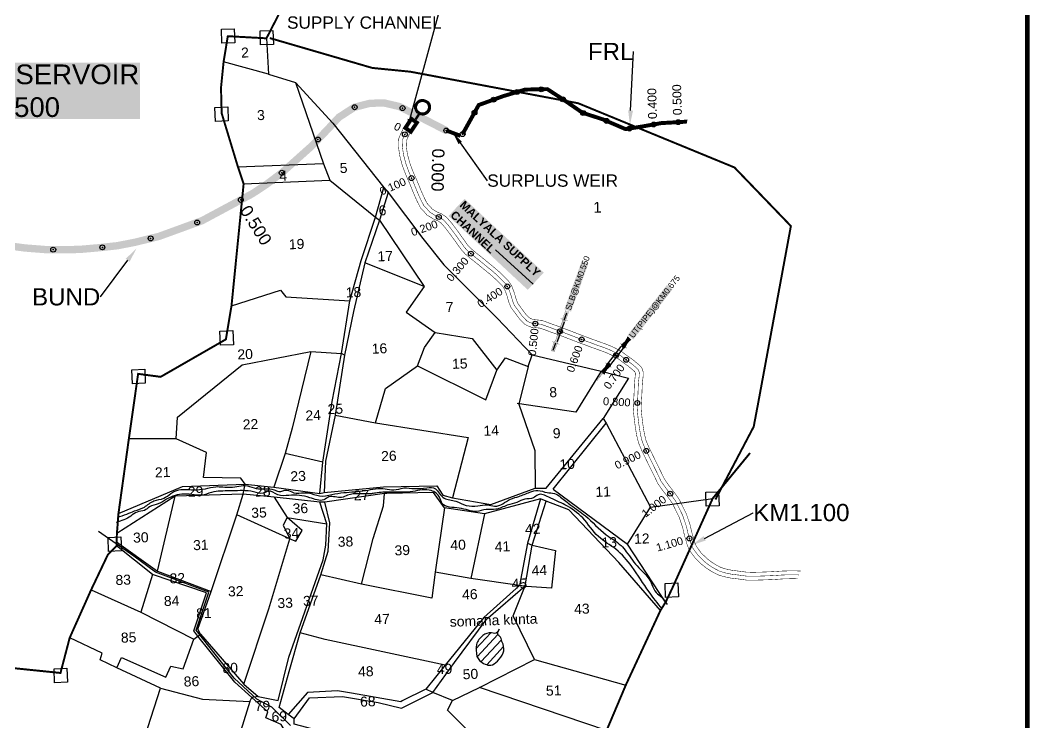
# Model space of a CAD drawing. Header units: inches. Extents: x 196274 to 199415, y 1622864 to 1627776.
# Drawn here: x 197343 to 199395, y 1625607 to 1627035 of the extents above; entities that cross this region are included whole.
import ezdxf
from ezdxf import colors
from ezdxf.entities.mleader import LeaderData, LeaderLine
from ezdxf.enums import TextEntityAlignment as Align
from ezdxf.math import Vec2, Vec3

# ---------------------------------------------------------------- set-up
doc = ezdxf.new("R2010")
doc.units = ezdxf.units.IN
doc.header["$LTSCALE"] = 15
doc.header["$MEASUREMENT"] = 0
doc.header["$PDMODE"] = 32
doc.header["$PDSIZE"] = 10
doc.linetypes.add('ACAD_ISO02W100', pattern=[15, 12, -3])
doc.linetypes.add('HIDDEN2', pattern=[0.1875, 0.125, -0.0625])
for name, color, linetype in [('CANAL1', 7, 'Continuous'), ('CHANAGE', 1, 'Continuous'), ('CSMark', 72, 'Continuous'), ('PLOT', 7, 'Continuous'), ('PLOT NO', 7, 'Continuous'), ('POINT', 2, 'Continuous'), ('RE REMARKS', 7, 'Continuous'), ('ROAD', 1, 'Continuous'), ('STREAM', 4, 'Continuous'), ('STRUCTURE', 5, 'Continuous'), ('text2', 7, 'Continuous'), ('VILLAGE BOUNADRY', 5, 'Continuous'), ('VILLAGE BOUNADRY STONES', 1, 'Continuous'), ('VILLAGE STONES', 240, 'Continuous')]:
    doc.layers.add(name, color=color, linetype=linetype)
doc.styles.get("Standard").update_dxf_attribs({"font": 'arial.ttf'})
doc.dimstyles.get("Standard").update_dxf_attribs({"dimtxt": 0.18, "dimasz": 0.18, "dimexe": 0.18, "dimexo": 0.0625, "dimgap": 0.09, "dimtad": 0, "dimtih": 1, "dimtoh": 1, "dimdec": 4, "dimzin": 0, "dimdsep": 46, "dimtxsty": 'Standard', "dimcen": 0.09, "dimadec": 0, "dimazin": 0, "dimtfac": 1, "dimtdec": 4, "dimtofl": 0, "dimtmove": 0, "dimatfit": 3, "dimfxl": 1, "dimtolj": 1, "dimtzin": 0, "dimarcsym": 0})

# ---------------------------------------------------------------- blocks, each defined once
blk = doc.blocks.new('SLB')
at = {"layer": 'STRUCTURE'}
h = blk.add_hatch(dxfattribs=at)
h.set_pattern_fill('DOTS', color=6, scale=20, angle=320.3722, style=0)
h.set_pattern_definition([(320.372247934, (-159.4327, -72.9564), (1.2786241598, 0.5641323054), [0, -1.25])])
h.paths.add_polyline_path([(769699.5, 1706871.1), (769699.5, 1706861.1), (769729.1, 1706861.1), (769732.1, 1706863.1), (769792.1, 1706863.1), (769795.1, 1706861.1), (769824.7, 1706861.1), (769824.7, 1706871.1), (769795.1, 1706871.1), (769792.1, 1706869.1), (769732.1, 1706869.1), (769729.1, 1706871.1)])
at = {"layer": 'STRUCTURE', "color": 6, "const_width": 0.628}
for points in [[(769726.1, 1706877.1), (769726.1, 1706873.1), (769732.1, 1706869.1), (769792.1, 1706869.1), (769798.1, 1706873.1), (769798.1, 1706877.1)], [(769726.1, 1706855.1), (769726.1, 1706859.1), (769732.1, 1706863.1), (769792.1, 1706863.1), (769798.1, 1706859.1), (769798.1, 1706855.1)]]:
    blk.add_lwpolyline(points, dxfattribs=at)
at = {"layer": 'STRUCTURE', "color": 6, "linetype": 'ACAD_ISO02W100', "ltscale": 0.5, "const_width": 0.5}
for points in [[(769699.5, 1706871.1), (769729.1, 1706871.1)], [(769699.5, 1706861.1), (769729.1, 1706861.1)], [(769795.1, 1706871.1), (769824.7, 1706871.1)], [(769795.1, 1706861.1), (769824.7, 1706861.1)]]:
    blk.add_lwpolyline(points, dxfattribs=at)
at = {"layer": 'STRUCTURE', "color": 6}
blk.add_lwpolyline([(769732.1, 1706863.1), (769792.1, 1706863.1)], dxfattribs=at)
blk.add_lwpolyline([(769732.1, 1706863.1), (769792.1, 1706863.1)], dxfattribs=at)
at = {"layer": 'STRUCTURE', "color": 0}
blk.add_circle((769762.1, 1706866.1), 1.24, dxfattribs=at)
for points in [[(769703.8, 1706866), (769726.7, 1706866)], [(769818.6, 1706865.8), (769795.7, 1706865.8)]]:
    blk.add_leader(points, dimstyle='Standard', override={"dimasz": 10, "dimgap": 0.09, "dimtad": 0}, dxfattribs=at)
blk = doc.blocks.new('UT')
at = {"layer": 'STRUCTURE'}
h = blk.add_hatch(dxfattribs=at)
h.set_pattern_fill('DASH', color=150, scale=8, angle=-39.6278, style=0)
h.set_pattern_definition([(320.372247933, (-4370.464, -6260.8811), (1.40800153113, 0.132407282), [1, -1])])
h.paths.add_polyline_path([(765163, 1700681.9), (765165.6, 1700680.6), (765167.2, 1700680.3), (765169.1, 1700680), (765172.4, 1700679.6), (765176.4, 1700679.3), (765179.5, 1700679.5), (765183.1, 1700679.9), (765187.7, 1700680.9), (765188.9, 1700681.2), (765193.1, 1700682.2), (765196.1, 1700680.2), (765196.1, 1700672.2), (765193.1, 1700670.2), (765190.5, 1700670.8), (765188.1, 1700671.3), (765185.5, 1700671.8), (765183.6, 1700672.1), (765181, 1700672.5), (765180.3, 1700672.5), (765178.5, 1700672.6), (765176.7, 1700672.6), (765174.6, 1700672.5), (765172.5, 1700672.3), (765170.4, 1700672), (765168.5, 1700671.7), (765166.1, 1700671.2), (765165, 1700670.8), (765163, 1700669.7)])
h.paths.add_polyline_path([(765259.1, 1700682.2), (765256.1, 1700680.2), (765256.1, 1700672.2), (765259.1, 1700670.2), (765261.9, 1700671), (765264.4, 1700671.6), (765266.4, 1700672), (765269.1, 1700672.5), (765272.7, 1700673), (765276.1, 1700673.1), (765278.6, 1700672.9), (765281.2, 1700672.7), (765283.9, 1700672.3), (765286.4, 1700671.9), (765288, 1700671.3), (765289.2, 1700670.6), (765289.1, 1700682.7), (765287.6, 1700681.8), (765285.7, 1700681.2), (765283, 1700680.7), (765281.2, 1700680.4), (765276.7, 1700679.9), (765272.7, 1700679.9), (765268.7, 1700680.3), (765264.8, 1700681), (765261.2, 1700681.7)])
at = {"layer": 'STRUCTURE', "color": 150, "const_width": 0.628}
for points in [[(765190.1, 1700688.2), (765190.1, 1700684.2), (765196.1, 1700680.2), (765256.1, 1700680.2), (765262.1, 1700684.2), (765262.1, 1700688.2)], [(765190.1, 1700664.2), (765190.1, 1700668.2), (765196.1, 1700672.2), (765256.1, 1700672.2), (765262.1, 1700668.2), (765262.1, 1700664.2)]]:
    blk.add_lwpolyline(points, dxfattribs=at)
at = {"layer": 'STRUCTURE', "color": 150}
for points in [[(765196.1, 1700680.2), (765256.1, 1700680.2)], [(765196.1, 1700672.2), (765256.1, 1700672.2)], [(765196.1, 1700672.2), (765256.1, 1700672.2)]]:
    blk.add_lwpolyline(points, dxfattribs=at)
at = {"layer": 'STRUCTURE', "color": 0}
blk.add_circle((765226.1, 1700676.2), 1.89, dxfattribs=at)
at = {"layer": 'STRUCTURE', "color": 150}
for points in [[(765163, 1700681.9), (765164.4, 1700681.1), (765167.9, 1700680.2), (765171.2, 1700679.8), (765176.1, 1700679.4), (765184.7, 1700680.3), (765193.1, 1700682.2)], [(765163, 1700669.7), (765164.3, 1700670.6), (765167.8, 1700671.6), (765171.2, 1700672.1), (765176, 1700672.6), (765184.7, 1700672), (765193.1, 1700670.2)], [(765289.1, 1700682.7), (765287.8, 1700681.9), (765284.3, 1700680.9), (765280.9, 1700680.4), (765276.1, 1700679.8), (765267.4, 1700680.5), (765259.1, 1700682.2)], [(765289.2, 1700670.6), (765287.8, 1700671.4), (765284.2, 1700672.3), (765280.9, 1700672.7), (765276.1, 1700673.1), (765267.4, 1700672.2), (765259.1, 1700670.2)]]:
    blk.add_spline(points, degree=3, dxfattribs=at)
at = {"layer": 'STRUCTURE', "color": 0}
blk.add_text('STREAM', height=5, dxfattribs=at).set_placement((765148.2, 1700675.8), align=Align.MIDDLE_CENTER)
for points in [[(765190.9, 1700676), (765164.2, 1700675.8)], [(765289.3, 1700676.7), (765265.4, 1700676.4)]]:
    blk.add_leader(points, dimstyle='Standard', override={"dimasz": 10, "dimgap": 0.09, "dimtad": 0}, dxfattribs=at)

msp = doc.modelspace()

# ---------------------------------------------------------------- hatches: boundary and pattern name
at = {"layer": 'STREAM'}
h = msp.add_hatch(dxfattribs=at)
h.set_pattern_fill('ANSI31', color=256, scale=101.576632, angle=2.1352)
h.set_pattern_definition([(47.13518, (190089.501, 1617000.012), (-9.30646, 8.637454), [])])
edge = h.paths.add_edge_path()
edge.add_spline(control_points=[(198271.3, 1625742.2), (198272.8, 1625739.2), (198276.5, 1625732), (198287.1, 1625726.4), (198301.1, 1625722), (198314.6, 1625733.5), (198326.7, 1625747.2), (198326.3, 1625763.6), (198321.1, 1625774), (198320.6, 1625783), (198313.1, 1625785.6), (198313.5, 1625790), (198314.1, 1625792.1)], knot_values=[4.463767, 4.463767, 4.463767, 4.463767, 4.948671, 5.624721, 6.190878, 6.968456, 7.990947, 8.842863, 9.1626, 9.742194, 9.962478, 10.192446, 10.192446, 10.192446, 10.192446], degree=3, periodic=0)
edge.add_spline(control_points=[(198314.1, 1625792.1), (198313.8, 1625791.8), (198310.5, 1625787.2), (198298.4, 1625792.5), (198281.3, 1625785.4), (198267, 1625766.4), (198269.8, 1625750.5), (198271.3, 1625742.2)], knot_values=[0, 0, 0, 0, 0.04745, 0.669716, 1.560614, 2.667587, 3.861653, 3.861653, 3.861653, 3.861653], degree=3, periodic=0)
h.paths.add_polyline_path([(198211.4, 1625796.6), (198399.9, 1625803.7), (198398.7, 1625834.6), (198210.3, 1625827.6)], flags=9)
at = {"layer": 'text2'}
h = msp.add_hatch(dxfattribs=at)
h.set_pattern_fill('ANSI31', color=6)
h.set_pattern_definition([(45, (2682.75635, -1241.58641), (-0.088388347648, 0.088388347648), [])])
edge = h.paths.add_edge_path(flags=17)
edge.add_arc((198160.8, 1626858.4), 12.3, 0, 360)
edge = h.paths.add_edge_path()
edge.add_arc((198160.8, 1626858.4), 15.7, 0, 360)

# ---------------------------------------------------------------- linework, layer by layer
at = {"color": 5, "elevation": 281.1}
msp.add_lwpolyline([(198698.5, 1626828.9, 8, 8, 0), (198697.6, 1626829.1, 8, 8, 0), (198645.7, 1626826.1, 8, 8, 0), (198607.5, 1626819.3, 8, 8, 0), (198573.6, 1626813.9, 8, 8, 0), (198527.2, 1626833.8, 8, 8, 0), (198486, 1626847.1, 8, 8, 0), (198447.7, 1626873.5, 8, 8, 0), (198414.5, 1626895.2, 8, 8, 0), (198369.4, 1626894.3, 8, 8, 0), (198325.2, 1626881.1, 8, 8, 0), (198274.9, 1626862.9, 8, 8, 0), (198242.1, 1626803.8, 8, 8, 0), (198242.1, 1626803.8, 8, 8, 0), (198242.1, 1626803.8, 0, 0, 0)], format="xyseb", dxfattribs=at)
at = {"color": 1, "const_width": 15}
msp.add_lwpolyline([(198209, 1626811), (198114, 1626859.8), (198081.8, 1626867.3), (198053.2, 1626866.3), (198021.9, 1626858.2), (197990.8, 1626838), (197967.3, 1626812.8), (197935.4, 1626779.5), (197875.5, 1626725.9), (197843.4, 1626701.5), (197814.7, 1626682.6), (197712.3, 1626627.7), (197625.6, 1626596.1), (197576.8, 1626584), (197540.1, 1626576.9), (197503.5, 1626572.9), (197464.7, 1626569.5), (197431.5, 1626568.7), (197392.5, 1626569.2), (197352.9, 1626572.3), (197317.3, 1626577), (197293.3, 1626581.1)], dxfattribs=at)
at = {"color": 5, "const_width": 8}
msp.add_lwpolyline([(198149.3, 1626827.1), (198136.9, 1626808.7), (198125.7, 1626816.3), (198138.1, 1626834.7)], close=True, dxfattribs=at)
at = {"color": 152, "const_width": 8}
msp.add_lwpolyline([(198237.9, 1626800.2), (198209.4, 1626811.1)], dxfattribs=at)
at = {"color": 3}
for p in [(198402.1, 1626894.9, 281.1), (198305.3, 1626873.9, 281.1), (198352.9, 1626889.3, 281.1), (198446, 1626874.6, 281.1), (198022.7, 1626858.4), (198120.1, 1626856.7), (198266.3, 1626847.5, 281.1), (198487.4, 1626846.7, 281.1), (198534.7, 1626830.6, 281.1), (198209, 1626811), (198581.2, 1626815.1, 281.1), (198630.5, 1626823.4, 281.1), (198680.2, 1626828.1, 281.1), (197948.2, 1626792.8), (198242.1, 1626803.8, 281.1), (197874.6, 1626725.2), (197791.4, 1626670.1), (197702.7, 1626624.1), (197608.1, 1626591.8), (197410.1, 1626569), (197509.9, 1626573.6)]:
    msp.add_point(p, dxfattribs=at)
at = {"color": 5}
msp.add_point((197791.4, 1626670.1), dxfattribs=at)
at = {"layer": 'CANAL1', "color": 200, "const_width": 1}
for points in [[(198120.9, 1626813.3), (198115.5, 1626802.5), (198112.2, 1626793.9), (198111.7, 1626779.4), (198114, 1626761.6), (198119.1, 1626741.8), (198125.9, 1626723.1), (198133.6, 1626705.7), (198142.5, 1626683.7), (198150, 1626666.8), (198156.9, 1626653.5), (198163.6, 1626646.6), (198169.7, 1626639.4), (198182.4, 1626631.6), (198192.2, 1626627.3), (198198.6, 1626622.9), (198207.4, 1626612.8), (198219.1, 1626597.4), (198229.8, 1626582.5), (198240, 1626568.2), (198247.3, 1626560.4), (198260.2, 1626549.4), (198270.4, 1626541.5), (198285.7, 1626528.9), (198297.7, 1626519.2), (198307.8, 1626510.2), (198317.2, 1626501), (198323.3, 1626494.8), (198327.8, 1626487.8), (198332.1, 1626476.2), (198336.4, 1626461.5), (198340.5, 1626451.5), (198349.1, 1626439.9), (198357.8, 1626428.1), (198368.2, 1626417.4), (198374.4, 1626414.2), (198382.2, 1626411.2), (198392.8, 1626410.1), (198399.8, 1626409.4), (198416.8, 1626403.2), (198438.9, 1626395.2), (198479.9, 1626379.4), (198499.8, 1626372.1), (198515.4, 1626366.4), (198529, 1626361.6), (198537.6, 1626358.1), (198545.4, 1626354.4), (198557.1, 1626348.1), (198566, 1626341.3), (198579.1, 1626332), (198587, 1626325.4), (198590.3, 1626322.6), (198592.4, 1626320.5), (198593.3, 1626317.9), (198593.1, 1626312.1), (198591.5, 1626298.1), (198590.6, 1626273.2), (198589.5, 1626258), (198589, 1626247.6), (198589.6, 1626239), (198590.9, 1626226.9), (198592.8, 1626211.5), (198596, 1626191.1), (198600.1, 1626175.6), (198606.5, 1626160.3), (198618.2, 1626136.2), (198631.3, 1626109.7), (198638.9, 1626093.9), (198647.7, 1626081.2), (198659.8, 1626065.7), (198668.7, 1626053.2), (198674.7, 1626040.8), (198682.3, 1626025.4), (198689.4, 1626004.4), (198692.6, 1625990.4), (198698.9, 1625968.3), (198703.8, 1625957.2), (198715.2, 1625941.9), (198728.3, 1625929), (198737.6, 1625921.8), (198748.3, 1625914.8), (198761, 1625908.2), (198772.1, 1625904.6), (198787.1, 1625901.4), (198803.2, 1625899.5), (198819, 1625897.3), (198834, 1625897.1), (198846.9, 1625897.4), (198870.3, 1625898.2), (198893.5, 1625899.7), (198909.7, 1625900.1), (198920.5, 1625900), (198923.3, 1625899.8)], [(198135.2, 1626806.1), (198130.2, 1626795.9), (198128.1, 1626790.6), (198127.8, 1626780.1), (198129.7, 1626764.6), (198134.4, 1626746.5), (198140.7, 1626729.1), (198148.3, 1626712), (198157.3, 1626690), (198164.5, 1626673.7), (198170, 1626662.9), (198175.4, 1626657.4), (198180.2, 1626651.7), (198189.8, 1626645.8), (198200.1, 1626641.3), (198209.2, 1626635), (198219.9, 1626623), (198232, 1626606.9), (198242.8, 1626591.8), (198252.4, 1626578.4), (198258.4, 1626572), (198270.4, 1626561.8), (198280.5, 1626553.9), (198295.8, 1626541.3), (198308, 1626531.4), (198318.8, 1626521.9), (198328.5, 1626512.3), (198335.8, 1626504.9), (198342.2, 1626494.9), (198347.3, 1626481.3), (198351.5, 1626466.8), (198354.6, 1626459.5), (198362, 1626449.4), (198370.1, 1626438.4), (198377.9, 1626430.4), (198380.9, 1626428.8), (198385.9, 1626426.9), (198394.4, 1626426), (198403.4, 1626425.1), (198422.2, 1626418.3), (198444.5, 1626410.2), (198485.6, 1626394.4), (198505.3, 1626387.1), (198520.8, 1626381.4), (198534.7, 1626376.6), (198544.1, 1626372.7), (198552.6, 1626368.7), (198565.8, 1626361.6), (198575.5, 1626354.2), (198588.9, 1626344.7), (198597.4, 1626337.6), (198601.2, 1626334.4), (198606.3, 1626329.3), (198609.4, 1626320.3), (198609.1, 1626310.9), (198607.5, 1626296.8), (198606.5, 1626272.4), (198605.5, 1626257), (198605, 1626247.8), (198605.5, 1626240.5), (198606.8, 1626228.8), (198608.6, 1626213.7), (198611.7, 1626194.3), (198615.2, 1626180.7), (198621.1, 1626166.9), (198632.6, 1626143.3), (198645.6, 1626116.7), (198652.8, 1626102), (198660.6, 1626090.7), (198672.6, 1626075.3), (198682.5, 1626061.4), (198689.1, 1626047.9), (198697.1, 1626031.5), (198704.8, 1626008.7), (198708.1, 1625994.4), (198714, 1625973.8), (198717.7, 1625965.3), (198727.2, 1625952.4), (198738.9, 1625941.1), (198747, 1625934.8), (198756.4, 1625928.6), (198767.2, 1625923), (198776.2, 1625920.1), (198789.7, 1625917.2), (198805.2, 1625915.3), (198820.2, 1625913.3), (198833.9, 1625913.1), (198846.5, 1625913.4), (198869.5, 1625914.2), (198892.8, 1625915.7), (198909.7, 1625916.1), (198921, 1625916), (198929.1, 1625915.6)]]:
    msp.add_lwpolyline(points, dxfattribs=at)
at = {"layer": 'CANAL1', "color": 1, "linetype": 'HIDDEN2', "ltscale": 4, "const_width": 1}
msp.add_lwpolyline([(198128.1, 1626809.7), (198122.8, 1626799.2), (198120.1, 1626792.3), (198119.7, 1626779.7), (198121.8, 1626763.1), (198126.7, 1626744.1), (198133.3, 1626726.1), (198140.9, 1626708.9), (198149.9, 1626686.8), (198157.2, 1626670.3), (198163.5, 1626658.2), (198169.5, 1626652), (198175, 1626645.6), (198186.1, 1626638.7), (198196.2, 1626634.3), (198203.9, 1626629), (198213.6, 1626617.9), (198225.5, 1626602.1), (198236.3, 1626587.2), (198246.2, 1626573.3), (198252.8, 1626566.2), (198265.3, 1626555.6), (198275.5, 1626547.7), (198290.7, 1626535.1), (198302.9, 1626525.3), (198313.3, 1626516.1), (198322.8, 1626506.6), (198329.5, 1626499.8), (198335, 1626491.4), (198339.7, 1626478.8), (198344, 1626464.2), (198347.5, 1626455.5), (198355.6, 1626444.7), (198363.9, 1626433.2), (198373.1, 1626423.9), (198377.6, 1626421.5), (198384.1, 1626419.1), (198393.6, 1626418.1), (198401.6, 1626417.3), (198419.5, 1626410.8), (198441.7, 1626402.7), (198482.7, 1626386.9), (198502.6, 1626379.6), (198518.1, 1626373.9), (198531.8, 1626369.1), (198540.9, 1626365.4), (198549, 1626361.5), (198561.4, 1626354.9), (198570.8, 1626347.8), (198584, 1626338.3), (198592.2, 1626331.5), (198595.8, 1626328.5), (198599.4, 1626324.9), (198601.4, 1626319.1), (198601.1, 1626311.5), (198599.5, 1626297.5), (198598.5, 1626272.8), (198597.5, 1626257.5), (198597, 1626247.7), (198597.6, 1626239.7), (198598.8, 1626227.8), (198600.7, 1626212.6), (198603.8, 1626192.7), (198607.6, 1626178.1), (198613.8, 1626163.6), (198625.4, 1626139.8), (198638.5, 1626113.2), (198645.8, 1626097.9), (198654.2, 1626085.9), (198666.2, 1626070.5), (198675.6, 1626057.3), (198681.9, 1626044.4), (198689.7, 1626028.5), (198697.1, 1626006.5), (198700.3, 1625992.4), (198706.4, 1625971.1), (198710.8, 1625961.2), (198721.2, 1625947.2), (198733.6, 1625935.1), (198742.3, 1625928.3), (198752.4, 1625921.7), (198764.1, 1625915.6), (198774.1, 1625912.3), (198788.4, 1625909.3), (198804.2, 1625907.4), (198819.6, 1625905.3), (198833.9, 1625905.1), (198846.7, 1625905.4), (198869.9, 1625906.2), (198893.1, 1625907.7), (198909.7, 1625908.1), (198920.7, 1625908), (198926.2, 1625907.7)], dxfattribs=at)
at = {"layer": 'PLOT'}
for points in [[(197883.1, 1627075.5), (197843.5, 1626998.5), (197847.8, 1626925.7)], [(197847.8, 1626925.7), (197756.4, 1626950.9)], [(197847.8, 1626925.7), (197902.2, 1626908.8), (197978.2, 1626825.9), (198081.9, 1626695.3), (198090.9, 1626684.9), (198161.1, 1626591.8), (198203.8, 1626538.4), (198312.4, 1626429.9), (198383.8, 1626354.9), (198523.7, 1626322), (198579.7, 1626307.6), (198527.9, 1626225.8), (198533.7, 1626216.4), (198624.2, 1626045.7), (198750.6, 1626063.3)], [(197902.2, 1626908.8), (197959.6, 1626743.3), (197972.1, 1626710), (198064.8, 1626635.2), (198073.2, 1626629.2), (198164.3, 1626494.3), (198127.7, 1626441.9), (198186.6, 1626400.2), (198261.5, 1626388.6), (198311.8, 1626324), (198329.1, 1626349.1), (198375.4, 1626331.1), (198383.8, 1626354.9)], [(197959.6, 1626743.3), (197785.6, 1626736.8)], [(197660.1, 1626184.1), (197662.6, 1626228.6), (197793.9, 1626334.6), (197933.5, 1626361.8), (197996.1, 1626358), (198013.2, 1626465.2), (198035.7, 1626546.9), (198064.8, 1626635.2), (198081.9, 1626695.3)], [(197797.1, 1626702.7), (197972.1, 1626710)], [(198090.9, 1626684.9), (198073.2, 1626629.2), (198043.4, 1626542.3), (198020.3, 1626443.3), (198002.3, 1626354.7), (197996.1, 1626358)], [(198164.3, 1626494.3), (198043.4, 1626542.3)], [(197772.4, 1626454.6), (197871.8, 1626486.6), (197883.2, 1626472.7), (198013.2, 1626465.2)], [(198064.9, 1626217.1), (198085.5, 1626286.4), (198150.4, 1626332.5), (198164.7, 1626370.3), (198186.6, 1626400.2)], [(197933.5, 1626361.8), (197895.8, 1626206.1), (197881.6, 1626154.5), (197858.2, 1626085.9)], [(197951.9, 1626073.4), (197957.9, 1626137.3), (197977.2, 1626260.4), (197996.1, 1626358)], [(198002.3, 1626354.7), (197983.3, 1626232.4), (197963.6, 1626139), (197961.1, 1626075.5)], [(198150.4, 1626332.5), (198289.7, 1626263.7), (198311.8, 1626324)], [(198523.7, 1626322), (198472.5, 1626238.8), (198352.9, 1626256.2)], [(198375.4, 1626331.1), (198356.7, 1626254.6), (198389.3, 1626160.7), (198390, 1626084.1), (198411.9, 1626084), (198527.9, 1626225.8)], [(197983.3, 1626232.4), (198064.9, 1626217.1), (198253.5, 1626187.1), (198221.4, 1626064.6)], [(198426, 1626082), (198533.7, 1626216.4)], [(197539.3, 1625719.2), (197548.9, 1625740.1), (197639, 1625699.8), (197649.1, 1625722.1), (197674.2, 1625716.8), (197695.8, 1625777.3), (197704.3, 1625783.6), (197709.6, 1625787.3), (197703.7, 1625797.2), (197731.3, 1625874.3), (197783.3, 1626029.9), (197796.2, 1626071.6), (197800.5, 1626092.2), (197791.2, 1626104.3), (197715.2, 1626105.6), (197721.9, 1626156.6), (197660.1, 1626184.1), (197563.8, 1626184.6)], [(197957.9, 1626137.3), (197881.6, 1626154.5)], [(197542.7, 1626032.9), (197672.6, 1626087.4), (197800.5, 1626092.2), (197858.2, 1626085.9), (197951.9, 1626073.4), (197961.1, 1626075.5), (198081.6, 1626086.6), (198189.9, 1626088.7), (198202.2, 1626069.6), (198221.4, 1626064.6), (198299.9, 1626050.8), (198390, 1626084.1)], [(198426, 1626082), (198577.6, 1625970.4), (198624.2, 1626045.7)], [(198644.4, 1625835.6), (198559.5, 1625932.9), (198458.3, 1626039.9), (198412.1, 1626057.7), (198400.4, 1626062.6), (198286.4, 1626031.9), (198205.6, 1626044.3), (198183.3, 1626075.6), (198088.5, 1626073.5), (198083.2, 1626073.3), (197962.4, 1626055.8), (197952, 1626055.8), (197859.1, 1626066.1), (197796.2, 1626071.6), (197658.2, 1626068), (197539.5, 1625991.9)], [(197621.8, 1625915.7), (197658.2, 1626068)], [(197859.1, 1626066.1), (197885.7, 1626024.5), (197966, 1626011.8), (197952, 1626055.8)], [(198400.4, 1626062.6), (198374, 1625972.1), (198357.7, 1625886.3), (198285.4, 1625820.9), (198207, 1625724.4), (198167.3, 1625675.9), (198119.1, 1625652.1), (198116.5, 1625649.6), (198016.1, 1625667.1), (197987.8, 1625672.1), (197926.8, 1625668.9), (197887.7, 1625624), (197869.6, 1625638.3), (197889.5, 1625711.8), (197912.3, 1625790), (197954, 1625907.7), (197968.9, 1625956.1), (197972.1, 1626013.8), (197962.4, 1626055.8)], [(198036.5, 1625889.1), (198060.1, 1625982), (198081.7, 1626048.1), (198083.2, 1626073.3)], [(198294.2, 1625820.4), (198369.5, 1625885.4), (198383.3, 1625968), (198412.1, 1626057.7)], [(198205.6, 1626044.3), (198188, 1625923.1), (198186.3, 1625913.4)], [(197797.7, 1625685.7), (197848.2, 1625838.8), (197890.9, 1625981.3), (197783.3, 1626029.9)], [(197890.9, 1625981.3), (197903.1, 1625976.1), (197916.4, 1625998.1), (197885.7, 1626024.5), (197877.2, 1626009), (197890.9, 1625981.3)], [(198286.4, 1626031.9), (198258.6, 1625900.8)], [(197826.3, 1625660.5), (197867.2, 1625652.2), (197888.8, 1625740.7), (197958.7, 1625938.6), (197964.2, 1625968.3), (197966, 1626011.8)], [(197538.8, 1625975.1), (197621.8, 1625915.7), (197731.3, 1625874.3)], [(197901.7, 1625546.3), (197886.4, 1625548.1), (197887.6, 1625579.9), (197873.3, 1625603.5), (197842.1, 1625617.2), (197846.3, 1625629.3), (197813.8, 1625658.8), (197779.5, 1625689.6), (197704.3, 1625783.6), (197695.7, 1625793.8), (197721.6, 1625871.4), (197611.7, 1625908.8), (197538.9, 1625966.7)], [(198374, 1625972.1), (198383.3, 1625968), (198431.1, 1625957.7), (198422.6, 1625880.9), (198372.4, 1625884.4), (198357.7, 1625886.3), (198258.6, 1625900.8), (198186.3, 1625913.4), (198179.4, 1625860.4), (198036.5, 1625889.1), (197954, 1625907.7)], [(198654.9, 1625852.5), (198577.6, 1625970.4)], [(197611.7, 1625908.8), (197588.3, 1625832.1)], [(197487.1, 1625877.5), (197588.3, 1625832.1), (197695.8, 1625777.3)], [(198221.4, 1625652.8), (198276.7, 1625679), (198388.5, 1625735.6), (198344.9, 1625824.4), (198369.5, 1625885.4)], [(198181.6, 1625668.7), (198226, 1625730), (198290.2, 1625816.6), (198294.2, 1625820.4), (198285.4, 1625820.9)], [(198207, 1625724.4), (197962.7, 1625776.2), (197912.3, 1625790)], [(197569.6, 1625496.6), (197627.9, 1625677.7), (197539.3, 1625719.2), (197505.5, 1625734.9), (197509.3, 1625749), (197443.5, 1625779.9)], [(197709.6, 1625787.3), (197797.7, 1625685.7), (197826.3, 1625660.5), (197813.8, 1625658.8)], [(198388.5, 1625735.6), (198574, 1625684)], [(197627.9, 1625677.7), (197713.2, 1625655.2), (197809.7, 1625650.7), (197813.8, 1625658.8)], [(197900.1, 1625615.6), (197931.1, 1625658.2), (197998.1, 1625660.7), (198070.8, 1625648.4), (198118, 1625637.2), (198181.6, 1625668.7), (198167.3, 1625675.9)], [(197960.2, 1625560.9), (198019.8, 1625549.8), (198121.5, 1625533.8), (198203.4, 1625508.3), (198223.8, 1625568.8), (198284.6, 1625559.7), (198211.5, 1625632.6), (198221.4, 1625652.8), (198181.6, 1625668.7)], [(198534.9, 1625591.6), (198276.7, 1625679)], [(197809.7, 1625650.7), (197764.5, 1625504), (197744.2, 1625423.5)], [(197585.7, 1624755.5), (197604.7, 1624817.5), (197666.7, 1624894.4), (197669.3, 1624899.3), (197725.7, 1625049.3), (197775.6, 1625181.9), (197848.3, 1625375.2), (197862.3, 1625390.3), (197878.5, 1625443.2), (197903.3, 1625443.5), (197911.5, 1625449.6), (197922.5, 1625488.8), (197921.7, 1625500.4), (197926.6, 1625506.2), (197931.9, 1625521.7), (197960.2, 1625560.9), (197948.9, 1625591.8), (197899.9, 1625604.7), (197900.1, 1625615.6), (197887.7, 1625624)]]:
    msp.add_lwpolyline(points, dxfattribs=at)
at = {"layer": 'POINT'}
for p in [(198124.9, 1626803.3), (198440, 1626403, 130), (198554, 1626354, 131)]:
    msp.add_point(p, dxfattribs=at)
at = {"layer": 'ROAD'}
msp.add_lwpolyline([(197892.4, 1625601.4), (197854.6, 1625638.7), (197823.7, 1625655.3), (197777.6, 1625697.9), (197700.9, 1625795.8), (197726.2, 1625872.9), (197617.6, 1625913.7), (197574.1, 1625945.7), (197502.3, 1625996.3)], dxfattribs=at)
at = {"layer": 'STREAM'}
for points in [[(198648, 1625838.6), (198621.3, 1625873.4), (198586.1, 1625924.7), (198553.7, 1625959.9), (198518.1, 1625985.9), (198486.5, 1626023.5), (198450.3, 1626050), (198417.2, 1626065.8), (198395.5, 1626070.8), (198386.2, 1626064.4), (198368.5, 1626061.9), (198352.7, 1626055.2), (198333, 1626049.3), (198309.7, 1626041.2), (198290.1, 1626040.7), (198270.5, 1626037), (198235.5, 1626043.7), (198200.6, 1626053.1), (198195.4, 1626065.5), (198178.5, 1626079.3), (198141.2, 1626077.5), (198095.5, 1626076), (198064.9, 1626074.2), (198056.5, 1626072.9), (198008.3, 1626069.7), (197996.1, 1626065.3), (197970.6, 1626066.2), (197960.3, 1626060.7), (197931.6, 1626064.8), (197889.3, 1626069.5), (197866.4, 1626070.5), (197847.2, 1626078.2), (197836.9, 1626073.9), (197817.3, 1626076.9), (197794.8, 1626079.1), (197754.5, 1626078.3), (197736.5, 1626076.7), (197716.7, 1626070.9), (197676, 1626072.1), (197640.6, 1626061.8), (197623.6, 1626052), (197605.8, 1626046.2), (197595.9, 1626039), (197580.4, 1626035.5), (197567.7, 1626027.4), (197538.1, 1626014.1)], [(197540.4, 1626025.2), (197559.5, 1626031.5), (197575.5, 1626037.9), (197595.5, 1626045.8), (197614.8, 1626058.3), (197634.9, 1626063.7), (197648.9, 1626073.3), (197665.7, 1626080.8), (197694.8, 1626080.8), (197719.4, 1626083.1), (197740.3, 1626087.1), (197770.1, 1626086), (197804.7, 1626088.7), (197822.9, 1626083.3), (197859, 1626080.9), (197868.5, 1626077.4), (197884.5, 1626080.3), (197899, 1626074.9), (197920.2, 1626074.8), (197928.7, 1626074.4), (197951.3, 1626068.4), (197976.3, 1626071.4), (198000.8, 1626075), (198045, 1626079.4), (198084.7, 1626083.1), (198102.2, 1626080.7), (198122.8, 1626084.5), (198144.7, 1626083.2), (198169.4, 1626084.8), (198187, 1626082.8), (198194.4, 1626074.1), (198204.7, 1626064.1), (198228.4, 1626057.5), (198249.6, 1626049.1), (198273, 1626048.2), (198292.3, 1626050.3), (198307.3, 1626047.5), (198339.8, 1626061.7), (198356.5, 1626067.4), (198378.9, 1626076), (198395.2, 1626079.7), (198414, 1626075.1), (198428.7, 1626073.3), (198441.4, 1626066.1), (198462.3, 1626049.8), (198491.8, 1626027.9), (198534, 1625989.5), (198564.2, 1625967.5), (198575, 1625954.9), (198600.7, 1625922.1), (198619, 1625902.7), (198627, 1625888), (198635.6, 1625872), (198647.1, 1625862.4), (198657.7, 1625847.4)], [(198271.3, 1625742.2), (198270.4, 1625766.4), (198283.5, 1625784.7), (198300.8, 1625790), (198313.4, 1625791.2), (198316.2, 1625797.3), (198314, 1625786.3), (198317.5, 1625783.5), (198322.2, 1625772.7), (198324.5, 1625766.7), (198324.8, 1625749.3), (198312.8, 1625732.4), (198299.3, 1625724.1), (198288.1, 1625726.5), (198276.5, 1625733.8), (198271.3, 1625742.2)]]:
    msp.add_spline(points, degree=3, dxfattribs=at)
at = {"layer": 'text2', "color": 5, "const_width": 10}
msp.add_lwpolyline([(196279.4, 1627277.9), (199390.2, 1627277.9), (199390.2, 1622869.4), (196279.4, 1622869.4)], close=True, dxfattribs=at)
at = {"layer": 'text2', "color": 3, "const_width": 5}
msp.add_lwpolyline([(198155.5, 1626847.3), (198146.8, 1626833.8)], dxfattribs=at)
at = {"layer": 'text2', "color": 6}
for radius in [15.7, 12.3, 12.3]:
    msp.add_circle((198160.8, 1626858.4), radius, dxfattribs=at)
at = {"layer": 'text2', "color": 3}
for p in [(198138.5, 1626714.4), (198193.7, 1626635.4), (198259.1, 1626560.9), (198333.1, 1626494.2), (198389.9, 1626418.5), (198484.2, 1626386.4), (198574.6, 1626345), (198597.5, 1626257.3), (198615.6, 1626159.9), (198664.3, 1626073), (198703.3, 1625981.9)]:
    msp.add_point(p, dxfattribs=at)
at = {"layer": 'VILLAGE BOUNADRY', "const_width": 4}
for points in [[(197287, 1625492), (197318.5, 1625628.3), (197278.4, 1625723.5), (197424.8, 1625708.5), (197443.5, 1625779.9), (197487.1, 1625877.5), (197521.1, 1625948.9), (197538.9, 1625966.7), (197538.8, 1625975.1), (197539.5, 1625991.9), (197542.7, 1626032.9), (197563.8, 1626184.6), (197582.6, 1626316.5), (197628.4, 1626310.4), (197761, 1626386.6), (197772.4, 1626454.6), (197797.1, 1626702.7), (197785.6, 1626736.8), (197752.4, 1626846.3), (197751.1, 1626898.1), (197756.4, 1626950.9), (197764.9, 1627002.8), (197843.5, 1626998.5), (197883.1, 1627075.5)], [(197850.2, 1626999), (198058.6, 1626938.3), (198136.1, 1626930.6), (198477.2, 1626866.5), (198794.8, 1626736), (198909.5, 1626616.9), (198842.8, 1626256), (198833.9, 1626209), (198756.1, 1626061.1)], [(198750.6, 1626063.3), (198750.6, 1626063.3), (198826.5, 1626155.6), (198750.6, 1626063.3), (198667.2, 1625878.1), (198654.9, 1625852.5), (198644.4, 1625835.6), (198574, 1625684), (198534.9, 1625591.6)]]:
    msp.add_lwpolyline(points, dxfattribs=at)
at = {"layer": 'VILLAGE BOUNADRY STONES'}
for points in [[(197751.8, 1627016.9), (197778, 1627017.9), (197779.1, 1626989.4), (197752.8, 1626988.4)], [(197830.4, 1627013.7), (197856.6, 1627014.7), (197857.7, 1626986.2), (197831.5, 1626985.3)], [(197738.5, 1626858), (197764.7, 1626858.9), (197765.8, 1626830.5), (197739.6, 1626829.5)], [(197749, 1626403.3), (197775.2, 1626404.3), (197776.3, 1626375.8), (197750, 1626374.8)], [(197570, 1626324.8), (197596.2, 1626325.7), (197597.2, 1626297.3), (197571, 1626296.3)], [(198736.3, 1626075.9), (198762.5, 1626076.9), (198763.6, 1626048.4), (198737.3, 1626047.4)], [(198736.3, 1626075.9), (198762.5, 1626076.9), (198763.6, 1626048.4), (198737.3, 1626047.4)], [(197521.5, 1625984.1), (197547.8, 1625985.1), (197548.8, 1625956.6), (197522.6, 1625955.6)], [(198653.8, 1625890.5), (198680, 1625891.4), (198681, 1625863), (198654.8, 1625862)], [(197411.8, 1625717.2), (197438, 1625718.2), (197439.1, 1625689.7), (197412.9, 1625688.7)]]:
    msp.add_lwpolyline(points, close=True, dxfattribs=at)

# ---------------------------------------------------------------- block references
at = {"layer": 'STRUCTURE', "color": 0}
for name, p, xscale, yscale, zscale, rotation in [('SLB', (1139337.8, 713925.7, 130), 0.7, 0.7, 0.7, 70.1529449359181), ('UT', (805218.5, 470449.7, 131), 0.7000000000000001, 0.7000000000000001, 0.7000000000000001, 51.9178272093887)]:
    msp.add_blockref(name, p, dxfattribs=dict(at, xscale=xscale, yscale=yscale, zscale=zscale, rotation=rotation))

# ---------------------------------------------------------------- texts
at = {"layer": 'CHANAGE'}
for s, rotation, p in [('0', 333.5214, (198115.5, 1626815.9)), ('0.100', 23.8237, (198125.7, 1626708.8)), ('0.200', 19.3915, (198190.7, 1626622.1)), ('0.300', 49.5561, (198250, 1626550.3)), ('0.400', 32.5788, (198321.3, 1626486.7)), ('0.500', 84.0359, (198388.8, 1626408.8)), ('0.600', 69.76, (198479.4, 1626373.2)), ('0.700', 54.4924, (198566.5, 1626333.6)), ('0.800', 357.0069, (198583.5, 1626258.1)), ('0.900', 26.0044, (198603, 1626153.8)), ('1.000', 37.9949, (198653.2, 1626064.4)), ('1.100', 15.8938, (198689.9, 1625978.1))]:
    msp.add_text(s, height=16, rotation=rotation, dxfattribs=at).set_placement(p, align=Align.MIDDLE_RIGHT)
at = {"layer": 'CSMark', "color": 1}
for s, height, rotation, p in [('0.500', 18, 91.4901, (198678.9, 1626842.1, 96)), ('0.400', 18, 91.4901, (198628.3, 1626834.4, 96)), ('0.000', 25, 268.8368, (198192.9, 1626774.5, 96)), ('0.500', 25, 302.0574, (197799, 1626655.6, 96))]:
    msp.add_text(s, height=height, rotation=rotation, dxfattribs=at).set_placement(p, align=Align.MIDDLE_LEFT)
at = {"layer": 'PLOT NO'}
for s, height, p in [('2', 20.3, (197799.8, 1626969.6)), ('3', 20.3, (197832.2, 1626842.5)), ('5', 20.3, (198000.3, 1626735)), ('4', 20.3, (197877.6, 1626719)), ('6', 20.3, (198079.4, 1626648.8)), ('1', 22, (198516.2, 1626655)), ('19', 20.32, (197904.7, 1626580.3)), ('17', 20.32, (198084.9, 1626555.8)), ('18', 20.32, (198020.3, 1626482.3)), ('7', 20.3, (198215.9, 1626452.4)), ('20', 20.32, (197800.1, 1626356.5)), ('16', 20.32, (198073.1, 1626368.1)), ('15', 20.32, (198236.4, 1626337.2)), ('8', 20.3, (198426.3, 1626279.2)), ('24', 20.32, (197938.4, 1626232.2)), ('25', 20.32, (197983.5, 1626245.2)), ('22', 20.32, (197811, 1626214.1)), ('14', 20.32, (198300.3, 1626201.2)), ('9', 20.3, (198433.4, 1626195.8)), ('26', 20.32, (198092.3, 1626149.7)), ('10', 20.32, (198454.7, 1626133)), ('21', 20.32, (197632.5, 1626116.5)), ('23', 20.32, (197907.9, 1626108.7)), ('29', 20.32, (197699.4, 1626077.3)), ('28', 20.32, (197836, 1626077.6)), ('27', 20.32, (198036.5, 1626069.9)), ('11', 20.32, (198527.9, 1626077)), ('35', 20.32, (197828.3, 1626034.4)), ('36', 20.32, (197912.4, 1626043.2)), ('30', 20.32, (197588.1, 1625984)), ('34', 20.32, (197894.3, 1625992.3)), ('42', 20.32, (198384.7, 1626001.1)), ('31', 20.32, (197710.1, 1625968.7)), ('38', 20.32, (198004.1, 1625975.5)), ('40', 20.32, (198233, 1625968.9)), ('41', 20.32, (198323.2, 1625965.6)), ('13', 20.32, (198540.3, 1625974.1)), ('12', 20.32, (198606.4, 1625981.5)), ('39', 20.32, (198119.5, 1625958)), ('82', 20.32, (197662.3, 1625901.1)), ('44', 20.32, (198398.2, 1625917.3)), ('83', 20.32, (197552.3, 1625897.9)), ('45', 20.32, (198357.5, 1625890.1)), ('32', 20.32, (197781, 1625874.6)), ('46', 20.32, (198256.8, 1625868.4)), ('84', 20.32, (197650.7, 1625855.1)), ('33', 20.32, (197881.5, 1625850.9)), ('37', 20.32, (197933.6, 1625855.3)), ('81', 20.32, (197716.3, 1625830)), ('43', 20.32, (198484.6, 1625839)), ('47', 20.32, (198078.4, 1625818.1)), ('somana kunta', 20.315, (198305.1, 1625815.8)), ('85', 20.32, (197563.3, 1625780.7)), ('80', 20.32, (197769.8, 1625718.7)), ('49', 20.32, (198205.5, 1625716.7)), ('48', 20.32, (198045.4, 1625711.7)), ('50', 20.32, (198258.1, 1625706.3)), ('86', 20.32, (197691, 1625691.5)), ('51', 20.32, (198427.3, 1625672.8)), ('79', 20.32, (197835.4, 1625641.4)), ('68', 20.32, (198049.5, 1625650.6)), ('69', 20.32, (197869.5, 1625620.2))]:
    msp.add_text(s, height=height, rotation=2.1352, dxfattribs=at).set_placement(p, align=Align.MIDDLE_CENTER)
at = {"layer": 'STRUCTURE', "color": 5, "insert": (196918, 1626945.3), "char_height": 40, "width": 664.22, "attachment_point": 1, "bg_fill": 1, "box_fill_scale": 1.1, "bg_fill_color": 7, "bg_fill_true_color": 16777215, "bg_fill_transparency": 0}
msp.add_mtext('\\pi2.35553;PYDIPALEM RESERVOIR\\P\\pi165.64338;FRL+248.500', dxfattribs=at)
at = {"layer": 'STRUCTURE', "color": 5, "attachment_point": 1, "bg_fill": 1, "box_fill_scale": 1.1, "bg_fill_color": 7, "bg_fill_true_color": 16777215, "bg_fill_transparency": 0}
for s, insert, char_height, width, rotation in [('{\\fArial|b1|i0|c0|p34;\\C1;MALYALA SUPPLY CHANNEL}', (198246.2, 1626669.9), 16.64, 216.744, 317.0185), ('SLB@KM0.550', (198450.6, 1626448.6, 182), 12, 101.648, 70.1529), ('UT(PIPE)@KM0.675', (198579.5, 1626395.5, 131), 12, 126.809, 51.9178)]:
    msp.add_mtext(s, dxfattribs=dict(at, insert=insert, char_height=char_height, width=width, rotation=rotation))

# ---------------------------------------------------------------- leaders
at = {"layer": 'RE REMARKS', "color": 1}
msp.add_leader([(198385.9, 1626498.6, -19), (198309.4, 1626568.9, -19)], dimstyle='Standard', override={"dimasz": 45}, dxfattribs=at)
at = {"layer": 'text2', "color": 1}
ml = msp.add_multileader_mtext('Standard', dxfattribs=at)
ml.set_content('{\\C1;OT MALYALA\\PSUPPLY CHANNEL}', color=1)
ml.set_leader_properties()
ml.build(insert=Vec2(0, 0))
ml.multileader.update_dxf_attribs({"dogleg_length": 0.36, "arrow_head_size": 25})
ctx = ml.context
ctx.base_point, ctx.char_height, ctx.arrow_head_size, ctx.landing_gap_size, ctx.plane_origin = Vec3(197888, 1627072), 25, 25, 0.09, Vec3(197632.9, 1627042.7)
ctx.text_align_type = 2
notes = []
notes.append((ctx, [(1, (1, 1, 0), (198200.1, 1627072), (-1, 0), 0.36, [(0, [(198128.1, 1626809.7)], 0, [])])]))
ctx.mtext.insert, ctx.mtext.alignment, ctx.mtext.flow_direction = Vec3(198199.7, 1627084.7), 3, 5
ml = msp.add_multileader_mtext('Standard', dxfattribs=at)
ml.set_content('{\\C1;SURPLUS WEIR}', color=1)
ml.set_leader_properties()
ml.build(insert=Vec2(0, 0))
ml.multileader.update_dxf_attribs({"dogleg_length": 0.36, "arrow_head_size": 25})
ctx = ml.context
ctx.base_point, ctx.char_height, ctx.arrow_head_size, ctx.landing_gap_size, ctx.plane_origin = Vec3(198292.2, 1626709.1), 25, 25, 0.09, Vec3(198222.7, 1626806.2)
notes.append((ctx, [(0, (1, 1, 0), (198291.9, 1626709.1), (1, 0), 0.36, [(0, [(198222.7, 1626806.2)], 0, [])])]))
ctx.mtext.insert, ctx.mtext.flow_direction = Vec3(198292.3, 1626721.8), 5
at = {"layer": 'VILLAGE STONES', "color": 1}
ml = msp.add_multileader_mtext('Standard', dxfattribs=at)
ml.set_content('FRL', color=1)
ml.set_leader_properties()
ml.build(insert=Vec2(0, 0))
ml.multileader.update_dxf_attribs({"dogleg_length": 0.36, "arrow_head_size": 30})
ctx = ml.context
ctx.base_point, ctx.char_height, ctx.arrow_head_size, ctx.landing_gap_size, ctx.plane_origin = Vec3(198502.6, 1626971.7), 35, 30, 0.09, Vec3(198900, 1626758.4)
ctx.text_align_type = 2
notes.append((ctx, [(1, (1, 1, 0), (198589.4, 1626971.7), (-1, 0), 1.396927018504357e-11, [(0, [(198582.3, 1626821.9)], 0, [])])]))
ctx.mtext.insert, ctx.mtext.alignment, ctx.mtext.flow_direction = Vec3(198589.3, 1626989.2), 3, 5
ml = msp.add_multileader_mtext('Standard', dxfattribs=at)
ml.set_content('BUND', color=1)
ml.set_leader_properties()
ml.build(insert=Vec2(0, 0))
ml.multileader.update_dxf_attribs({"dogleg_length": 0.36, "arrow_head_size": 30})
ctx = ml.context
ctx.base_point, ctx.char_height, ctx.arrow_head_size, ctx.landing_gap_size, ctx.plane_origin = Vec3(197373.2, 1626472.8), 35, 30, 0.09, Vec3(197816.3, 1626259.5)
ctx.text_align_type = 2
notes.append((ctx, [(1, (1, 1, 0), (197505.7, 1626472.8), (-1, 0), 1.396927018504357e-11, [(0, [(197579.3, 1626571.4)], 0, [])])]))
ctx.mtext.insert, ctx.mtext.alignment, ctx.mtext.flow_direction = Vec3(197505.6, 1626490.6), 3, 5
ml = msp.add_multileader_mtext('Standard', dxfattribs=at)
ml.set_content('KM1.100', color=1)
ml.set_leader_properties()
ml.build(insert=Vec2(0, 0))
ml.multileader.update_dxf_attribs({"dogleg_length": 0.36, "arrow_head_size": 30})
ctx = ml.context
ctx.base_point, ctx.char_height, ctx.arrow_head_size, ctx.landing_gap_size, ctx.plane_origin = Vec3(198832.9, 1626034.3), 35, 30, 0.09, Vec3(199181.5, 1625855.2)
notes.append((ctx, [(0, (1, 1, 0), (198832.9, 1626034.3), (1, 0), 1.396927018504357e-11, [(0, [(198707.7, 1625968.1)], 0, [])])]))
ctx.mtext.insert, ctx.mtext.flow_direction = Vec3(198833, 1626052.1), 5
for ctx, leaders in notes:
    for number, flags, end, landing, length, lines in leaders:
        leader = LeaderData()
        leader.index, (leader.has_last_leader_line, leader.has_dogleg_vector, leader.attachment_direction) = number, flags
        leader.last_leader_point, leader.dogleg_vector, leader.dogleg_length = Vec3(end), Vec3(landing), length
        for number, points, colour, breaks in lines:
            line = LeaderLine()
            line.index, line.vertices, line.color, line.breaks = number, Vec3.list(points), colors.encode_raw_color(colour), breaks
            leader.lines.append(line)
        ctx.leaders.append(leader)

doc.saveas('drawing.dxf')
